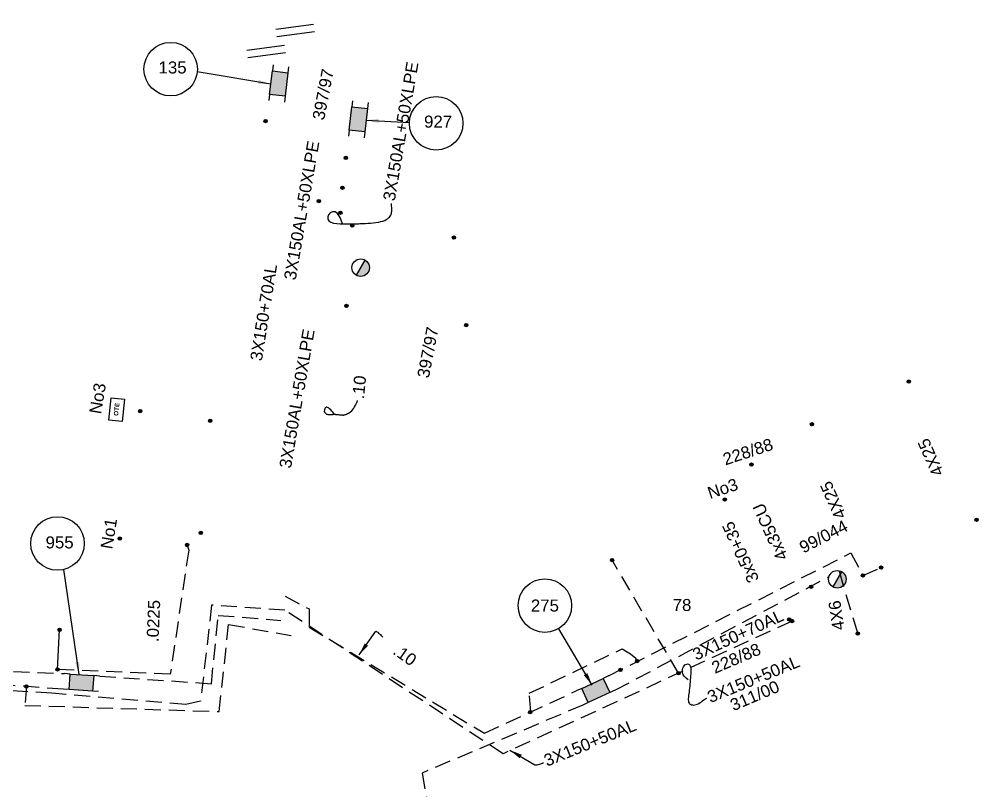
# Model space of a CAD drawing. Header units: millimetres. Extents: x 2893 to 4023, y 216 to 730.
# Drawn here: x 3078.8 to 3155.2, y 457.4 to 518.6 of the extents above; entities that cross this region are included whole.
import ezdxf

# ---------------------------------------------------------------- set-up
doc = ezdxf.new("R2010")
doc.units = ezdxf.units.MM
doc.linetypes.add('DASHED', pattern=[19.05, 12.7, -6.35])
for name, color, linetype in [('Link Box 4 Διευθύνσεων', 7, 'Continuous'), ('Pillar OTE', 7, 'Continuous'), ('Άγνωστα', 7, 'Continuous'), ('Γυμνά εναέρια ΧΤ (3Φ)   3x50+35CU', 7, 'Continuous'), ('Γυμνά εναέρια ΧΤ (3Φ)   4x35CU', 7, 'Continuous'), ('Επιγραφές - Σχήματα', 7, 'Continuous'), ('Καλώδια ΧΤ   3x150 AL+50XLPE', 7, 'DASHED'), ('Καλώδια ΧΤ   3x150+50AL', 7, 'DASHED'), ('Καλώδια ΧΤ   3x150+70 AL', 7, 'DASHED'), ('Καλώδια ΧΤ   3x150AL+50CU', 7, 'DASHED'), ('Στύλος ΦΜ', 7, 'Continuous'), ('Στύλος ΦΜ @ 1', 7, 'Continuous'), ('Συνδέσεις', 7, 'Continuous'), ('Τομή', 7, 'Continuous'), ('Υπόβαθρο ΔΕΗ', 7, 'Continuous'), ('Υπόγεια Καλώδια Δικτύου ΧΤ   .10', 7, 'DASHED'), ('Υπόγεια Καλώδια Δικτύου ΧΤ   .15', 7, 'DASHED'), ('Υπόγεια καλώδια Παροχών ΧΤ   .0225', 7, 'DASHED'), ('Υπόγεια καλώδια Παροχών ΧΤ   4x25', 7, 'DASHED'), ('Υπόγεια καλώδια Παροχών ΧΤ   4x6', 7, 'DASHED')]:
    doc.layers.add(name, color=color, linetype=linetype)
doc.styles.add('arial', font='ARIAL.TTF')
doc.styles.get("Standard").update_dxf_attribs({"font": 'ARIAL.TTF'})
doc.linetypes.add('SYN_LINE', pattern='A,0.5,-0.0001,["/\\/\\/\\/",Standard,S=0.1,R=0,X=0,Y=-0.05],-0.25', length=0.7501)
doc.dimstyles.new('ISO-25', dxfattribs={"dimtxt": 2.5, "dimasz": 2.5, "dimexe": 1.25, "dimexo": 0.625, "dimtad": 1, "dimtxsty": 'Standard', "dimcen": 2.5, "dimadec": 0, "dimazin": 0, "dimtfac": 1, "dimtmove": 0, "dimatfit": 3, "dimfxl": 1, "dimarcsym": 0})

# ---------------------------------------------------------------- blocks, each defined once
blk = doc.blocks.new('LINK BOX 4 ΑΝΑΧΩΡΗΣΕΩΝ')
at = {"layer": 'Link Box 4 Διευθύνσεων', "ltscale": 40}
blk.add_hatch(color=256, dxfattribs=at).paths.add_polyline_path([(-3.54, 0), (-3.54, -4.67), (3.54, -4.67), (3.54, 0)])
for p, q in [((-3.54, 0), (-5.33, 0)), ((5.33, 0), (3.54, 0)), ((-3.54, -4.67), (-5.33, -4.67)), ((5.33, -4.67), (3.54, -4.67))]:
    blk.add_line(p, q, dxfattribs=at)
blk.add_lwpolyline([(-3.54, -4.67), (-3.54, 0), (3.54, 0), (3.54, -4.67)], close=True, dxfattribs=at)
blk = doc.blocks.new('_ΣΥΝΔΕΣΗ')
at = {"layer": 'Συνδέσεις', "linetype": 'SYN_LINE', "ltscale": 40}
blk.add_hatch(color=256, dxfattribs=at).paths.add_polyline_path([(-116.75, 2339.64, 1), (-117.75, 2339.64, 1)])
at = {"layer": 'Συνδέσεις'}
blk.add_circle((-117.25, 2339.64), 0.5, dxfattribs=at)
blk = doc.blocks.new('ΥΠΑΡΧΩΝ ΤΣΙΜΕΝΤΕΝΙΟΣ ΣΤΥΛΟΣ')
at = {"layer": 'Στύλος ΦΜ'}
blk.add_hatch(color=7, dxfattribs=at).paths.add_polyline_path([(-1.29, -2.28, 0.574793), (2.62, 0, 0.268822), (1.3, 2.27)])
blk.add_line((-1.29, -2.28), (1.3, 2.27), dxfattribs=at)
blk.add_circle((0, 0), 2.62, dxfattribs=at)
at = {"layer": 'Στύλος ΦΜ', "flags": 4}
for tag, p in [('ΑΡΙΘΜΟΣ', (-4.68, 8.05)), ('ΤΥΠΟΣ', (-4.91, 3.03))]:
    blk.add_attdef(tag, p, '', height=4, dxfattribs=at)
blk = doc.blocks.new('ΤΟΜΗ')
at = {"layer": 'Τομή', "ltscale": 40}
for p, q in [((-5.68, 0), (5.68, 0)), ((5.68, -2.33), (-5.68, -2.33))]:
    blk.add_line(p, q, dxfattribs=at)
blk = doc.blocks.new('PILLAR ΟΤΕ')
at = {"layer": 'Pillar OTE', "ltscale": 40}
blk.add_lwpolyline([(-3.31, 2.02), (3.39, 2.02), (3.39, -1.99), (-3.31, -1.99)], close=True, dxfattribs=at)
at = {"layer": 'Pillar OTE', "insert": (-1.81, 0.71), "char_height": 1.3575, "width": 109.961, "attachment_point": 1}
blk.add_mtext('{\\fArial|b1|i0|c161|p34;OTE}', dxfattribs=at)

msp = doc.modelspace()

# ---------------------------------------------------------------- linework, layer by layer
at = {"layer": 'Άγνωστα', "color": 2, "linetype": 'DASHED', "ltscale": 0.1, "const_width": 0.000000318}
for points in [[(3098.85, 514.904), (3098.85, 514.97), (3099.021, 516.469), (3098.481, 516.534), (3098.481, 516.534), (3092.828, 479.879), (3092.828, 478.739), (3093.15, 478.306), (3093.104, 477.854)], [(3093.908, 486.741), (3088.35, 487.51)], [(3086.727, 477.406), (3092.06, 476.902)]]:
    msp.add_lwpolyline(points, dxfattribs=at)
at = {"layer": 'Άγνωστα', "color": 2, "ltscale": 0.1, "const_width": 0.000000318}
msp.add_lwpolyline([(3098.272, 510.483), (3098.272, 510.483), (3098.564, 512.221)], dxfattribs=at)
at = {"layer": 'Άγνωστα', "color": 133, "linetype": 'DASHED', "ltscale": 0.1}
msp.add_lwpolyline([(3130.99, 466.745), (3125.727, 475.709)], dxfattribs=at)
at = {"layer": 'Γυμνά εναέρια ΧΤ (3Φ)   3x50+35CU', "color": 133, "linetype": 'DASHED', "ltscale": 0.1}
msp.add_lwpolyline([(3134.766, 480.414, 0.000000318, 0.000000318, 0), (3134.766, 480.414, 0.000000318, 0.000000318, 0), (3139.984, 470.874, 0, 0, 0), (3139.984, 470.874, 0, 0, 0)], format="xyseb", dxfattribs=at)
at = {"layer": 'Γυμνά εναέρια ΧΤ (3Φ)   4x35CU', "color": 173, "linetype": 'DASHED', "ltscale": 0.1, "const_width": 0.000000318}
msp.add_lwpolyline([(3136.761, 483.272), (3141.5, 473.602)], dxfattribs=at)
at = {"layer": 'Επιγραφές - Σχήματα'}
for points in [[(3104.366, 502.36), (3104.186, 502.862), (3103.983, 503.165), (3103.775, 503.303), (3103.576, 503.31), (3103.403, 503.221), (3103.272, 503.07), (3103.199, 502.891), (3103.202, 502.72), (3103.289, 502.583), (3103.449, 502.483), (3103.665, 502.414), (3103.918, 502.37), (3104.192, 502.346), (3104.467, 502.337), (3104.727, 502.337), (3104.954, 502.342), (3105.134, 502.346), (3105.274, 502.349), (3105.384, 502.352), (3105.475, 502.355), (3105.557, 502.357), (3105.642, 502.36), (3105.739, 502.364), (3105.859, 502.368), (3106.01, 502.374), (3106.188, 502.382), (3106.386, 502.393), (3106.595, 502.408), (3106.809, 502.428), (3107.021, 502.453), (3107.223, 502.484), (3107.409, 502.523), (3107.572, 502.57), (3107.712, 502.623), (3107.832, 502.683), (3107.933, 502.747), (3108.017, 502.815), (3108.086, 502.885), (3108.142, 502.957), (3108.186, 503.03), (3108.22, 503.103), (3108.245, 503.179), (3108.262, 503.264), (3108.271, 503.361), (3108.274, 503.476), (3108.271, 503.613), (3108.262, 503.777), (3108.25, 503.971)], [(3103.736, 487.263), (3103.709, 487.294), (3103.661, 487.352), (3103.595, 487.428), (3103.518, 487.515), (3103.434, 487.605), (3103.348, 487.69), (3103.266, 487.761), (3103.191, 487.811), (3103.129, 487.833), (3103.078, 487.831), (3103.037, 487.81), (3103.006, 487.774), (3102.982, 487.729), (3102.964, 487.678), (3102.951, 487.628), (3102.941, 487.583), (3102.934, 487.548), (3102.929, 487.52), (3102.926, 487.499), (3102.925, 487.483), (3102.927, 487.47), (3102.93, 487.458), (3102.936, 487.445), (3102.945, 487.43), (3102.956, 487.411), (3102.97, 487.39), (3102.988, 487.366), (3103.011, 487.342), (3103.038, 487.318), (3103.072, 487.295), (3103.112, 487.276), (3103.159, 487.26), (3103.214, 487.249), (3103.274, 487.243), (3103.338, 487.24), (3103.402, 487.24), (3103.466, 487.242), (3103.526, 487.246), (3103.58, 487.25), (3103.626, 487.254), (3103.663, 487.257), (3103.692, 487.259), (3103.716, 487.26), (3103.738, 487.261), (3103.76, 487.26), (3103.785, 487.258), (3103.816, 487.255), (3103.856, 487.251), (3103.906, 487.247), (3103.964, 487.241), (3104.028, 487.235), (3104.095, 487.228), (3104.162, 487.221), (3104.225, 487.215), (3104.284, 487.209), (3104.334, 487.204), (3104.373, 487.201), (3104.405, 487.198), (3104.431, 487.198), (3104.454, 487.2), (3104.478, 487.204), (3104.505, 487.211), (3104.539, 487.222), (3104.581, 487.236), (3104.635, 487.255), (3104.698, 487.279), (3104.77, 487.311), (3104.848, 487.351), (3104.93, 487.403), (3105.013, 487.466), (3105.098, 487.543), (3105.18, 487.635), (3105.258, 487.743), (3105.331, 487.861), (3105.397, 487.981), (3105.455, 488.096), (3105.503, 488.198), (3105.539, 488.28), (3105.561, 488.334), (3105.569, 488.354)], [(3081.799, 467.045), (3081.956, 470.184)], [(3107.029, 470.083), (3107.092, 470.039), (3107.161, 469.988), (3107.233, 469.931), (3107.306, 469.87), (3107.377, 469.806), (3107.444, 469.738), (3107.504, 469.669), (3107.554, 469.599)], [(3131.764, 466.224), (3131.586, 466.352), (3131.455, 466.488), (3131.366, 466.629), (3131.314, 466.769), (3131.293, 466.906), (3131.3, 467.036), (3131.328, 467.153), (3131.373, 467.255), (3131.429, 467.338), (3131.494, 467.401), (3131.565, 467.446), (3131.637, 467.472), (3131.709, 467.479), (3131.777, 467.47), (3131.837, 467.443), (3131.887, 467.399), (3131.924, 467.338), (3131.95, 467.263), (3131.965, 467.173), (3131.972, 467.069), (3131.971, 466.954), (3131.966, 466.826), (3131.957, 466.689), (3131.945, 466.542), (3131.933, 466.386), (3131.921, 466.225), (3131.908, 466.059), (3131.894, 465.892), (3131.879, 465.725), (3131.863, 465.561), (3131.846, 465.402), (3131.829, 465.249), (3131.81, 465.106), (3131.792, 464.972), (3131.777, 464.848), (3131.767, 464.734), (3131.765, 464.631), (3131.772, 464.539), (3131.791, 464.458), (3131.824, 464.388), (3131.872, 464.33), (3131.934, 464.284), (3132.008, 464.251), (3132.093, 464.232), (3132.185, 464.226), (3132.284, 464.235), (3132.386, 464.259), (3132.491, 464.298), (3132.596, 464.352), (3132.701, 464.418), (3132.803, 464.49), (3132.902, 464.563), (3132.996, 464.633), (3133.086, 464.694), (3133.168, 464.743), (3133.243, 464.774)], [(3119.612, 459.487), (3119.693, 459.488), (3119.78, 459.496), (3119.871, 459.511), (3119.964, 459.533), (3120.056, 459.561), (3120.144, 459.595), (3120.227, 459.634), (3120.301, 459.679)]]:
    msp.add_lwpolyline(points, dxfattribs=at)
for centre in [(3090.755, 514.604), (3111.792, 510.311), (3081.791, 477.027), (3120.404, 472.103)]:
    msp.add_circle(centre, 2.12, dxfattribs=at)
at = {"layer": 'Καλώδια ΧΤ   3x150 AL+50XLPE', "color": 5, "ltscale": 0.1, "const_width": 0.000000318}
msp.add_lwpolyline([(3113.786, 566.705), (3109.594, 535.588), (3108.916, 535.694), (3107.204, 522.147), (3106.356, 522.147), (3105.172, 512.101)], dxfattribs=at)
at = {"layer": 'Καλώδια ΧΤ   3x150 AL+50XLPE', "color": 30, "ltscale": 0.1, "const_width": 0.000000318}
for points in [[(3114.68, 561.82), (3112.696, 549.328), (3108.263, 519.703), (3106.905, 512.529), (3106.427, 512.274), (3106.404, 511.957)], [(3106.076, 509.153), (3105.137, 502.205), (3113.196, 501.253)]]:
    msp.add_lwpolyline(points, dxfattribs=at)
at = {"layer": 'Καλώδια ΧΤ   3x150 AL+50XLPE', "color": 173, "ltscale": 0.1, "const_width": 0.000000318}
for points in [[(3104.831, 509.272), (3104.36, 505.207)], [(3104.669, 507.557), (3103.019, 507.701), (3102.495, 504.149)], [(3104.209, 503.23), (3099.493, 470.933)], [(3147.039, 475.12), (3167.465, 485.281)]]:
    msp.add_lwpolyline(points, dxfattribs=at)
at = {"layer": 'Καλώδια ΧΤ   3x150+50AL', "color": 133, "ltscale": 0.1}
msp.add_lwpolyline([(3139.984, 470.874), (3117.088, 460.365), (3099.811, 471.742), (3099.811, 471.742), (3099.811, 471.742), (3094.001, 472.139), (3093.121, 464.545), (3091.96, 464.272), (3081.331, 465.166), (3041.962, 467.37), (3041.959, 462.966), (3025.901, 464.206), (3025.901, 464.206), (3027.45, 499.636), (3027.597, 500.334), (3027.625, 500.74), (3027.625, 502.394), (3028.164, 503.351), (3028.223, 503.351), (3028.902, 503.829), (3028.972, 505.437), (3037.325, 505.382)], dxfattribs=at)
at = {"layer": 'Καλώδια ΧΤ   3x150+70 AL', "color": 2, "ltscale": 0.1, "const_width": 0.000000318}
for points in [[(3092.103, 465.129), (3092.103, 465.129), (3099.769, 512.029)], [(3085.045, 465.288), (3092.103, 465.129), (3092.103, 465.129)]]:
    msp.add_lwpolyline(points, dxfattribs=at)
at = {"layer": 'Καλώδια ΧΤ   3x150+70 AL', "color": 173, "ltscale": 0.1}
for points in [[(3125.456, 466.534), (3144.641, 476.274), (3145.596, 474.493), (3147.039, 475.12)], [(3031.452, 475.709), (3031.241, 469.064), (3038.743, 468.869), (3057.197, 468.166), (3070.69, 467.189), (3082.314, 466.719)], [(3125.958, 465.403), (3142.912, 474.399)], [(3099.821, 472.854), (3101.716, 471.837), (3101.734, 470.397), (3115.607, 461.993), (3122.892, 465.35)], [(3085.131, 466.522), (3093.978, 465.919), (3094.525, 471.333), (3099.493, 470.933), (3099.493, 470.933)], [(3119.303, 463.694), (3119.168, 465.16), (3126.529, 468.683), (3127.185, 468.286), (3127.599, 467.928), (3127.589, 467.651)]]:
    msp.add_lwpolyline(points, dxfattribs=at)
at = {"layer": 'Καλώδια ΧΤ   3x150+70 AL', "color": 2, "ltscale": 0.1}
msp.add_lwpolyline([(3079.33, 465.694), (3079.196, 464.201), (3094.6, 463.71), (3095.349, 470.599), (3100.301, 469.749), (3100.301, 469.749)], dxfattribs=at)
at = {"layer": 'Καλώδια ΧΤ   3x150AL+50CU', "color": 2, "linetype": 'DASHED', "ltscale": 0.1}
msp.add_lwpolyline([(3082.228, 465.485), (3057.804, 467.249), (3045.987, 467.791), (3031.932, 468.346), (3031.932, 468.346), (3031.932, 468.346), (3033.489, 501.524), (3037.325, 501.363)], dxfattribs=at)
at = {"layer": 'Υπόβαθρο ΔΕΗ', "ltscale": 0.1, "const_width": 0.000000318}
for points in [[(3031.726, 570.767), (3026.868, 471.03), (3090.055, 467.662), (3105.977, 566.39), (3031.654, 570.659)], [(3116.584, 565.611), (3116.861, 565.473), (3182.461, 562.458), (3172.046, 489.774), (3115.725, 462.74), (3102.077, 471.224), (3102.077, 471.224), (3116.722, 565.542)]]:
    msp.add_lwpolyline(points, dxfattribs=at)
at = {"layer": 'Υπόγεια Καλώδια Δικτύου ΧΤ   .10', "color": 2, "ltscale": 0.1, "const_width": 0.000000318}
for points in [[(3104.698, 495.973), (3105.195, 500.49), (3104.811, 500.95), (3104.226, 500.462), (3103.712, 495.509), (3104.453, 495.023), (3100.301, 469.749)], [(3114.168, 494.323), (3113.335, 494.323), (3104.683, 495.841), (3104.683, 495.841)]]:
    msp.add_lwpolyline(points, dxfattribs=at)
at = {"layer": 'Υπόγεια Καλώδια Δικτύου ΧΤ   .10', "color": 173, "ltscale": 0.1}
msp.add_lwpolyline([(3123.41, 464.227), (3110.676, 458.838), (3116.478, 427.041), (3116.094, 426.384), (3114.995, 426.369), (3112.22, 426.573)], dxfattribs=at)
at = {"layer": 'Υπόγεια Καλώδια Δικτύου ΧΤ   .15', "color": 133, "ltscale": 0.1, "const_width": 0.000000318}
msp.add_lwpolyline([(3101.147, 570.682), (3100.541, 570.65), (3099.74, 570.594), (3099.818, 568.787), (3107.53, 567.462), (3100.099, 514.793)], dxfattribs=at)
at = {"layer": 'Υπόγεια καλώδια Παροχών ΧΤ   .0225', "color": 2, "ltscale": 0.1}
msp.add_lwpolyline([(3093.091, 477.73, 0.000000318, 0.000000318, 0), (3093.091, 477.73, 0, 0, 0), (3091.177, 465.165, 0, 0, 0)], format="xyseb", dxfattribs=at)
msp.add_lwpolyline([(3092.061, 476.905), (3092.182, 476.498), (3090.728, 466.672), (3081.799, 467.045)], dxfattribs=at)
at = {"layer": 'Υπόγεια καλώδια Παροχών ΧΤ   4x25', "color": 173, "ltscale": 0.1, "const_width": 0.000000318}
for points in [[(3149.234, 489.85), (3154.632, 478.897)], [(3141.558, 486.466), (3147.039, 475.12)]]:
    msp.add_lwpolyline(points, dxfattribs=at)
at = {"layer": 'Υπόγεια καλώδια Παροχών ΧΤ   4x6', "color": 173, "ltscale": 0.1}
msp.add_lwpolyline([(3143.706, 474.821), (3145.193, 469.887)], dxfattribs=at)

# ---------------------------------------------------------------- block references
at = {"color": 62, "xscale": 0.2649871955223772, "yscale": 0.2649871955223772, "zscale": 0.2649871955223772}
for p in [(3129.341, -109.487), (3135.702, -112.41), (3135.43, -114.763), (3133.564, -115.825), (3135.278, -116.743), (3136.206, -117.765), (3144.266, -118.717), (3135.753, -124.129), (3145.238, -125.647), (3167.83, -136.701), (3124.206, -142.116), (3176.665, -145.48)]:
    msp.add_blockref('_ΣΥΝΔΕΣΗ', p, dxfattribs=at)
at = {"layer": 'Link Box 4 Διευθύνσεων'}
for p, xscale, yscale, zscale, rotation in [((3098.703, 513.531), 0.2649871955223165, 0.2649871955223165, 0.2649871955223165, 83.44021976606409), ((3105.008, 510.697), 0.2649871955223165, 0.2649871955223165, 0.2649871955223165, 83.44021976606409), ((3083.723, 466.62), 0.2649871955224274, 0.2649871955224274, 0.2649871955224274, 356.0070297294178), ((3124.174, 465.942), 0.2649871955224291, 0.2649871955224291, 0.2649871955224291, 24.7725591629081)]:
    msp.add_blockref('LINK BOX 4 ΑΝΑΧΩΡΗΣΕΩΝ', p, dxfattribs=dict(at, xscale=xscale, yscale=yscale, zscale=zscale, rotation=rotation))
at = {"layer": 'Pillar OTE', "xscale": 0.2649871955223465, "yscale": 0.2649871955223465, "zscale": 0.2649871955223465, "rotation": 84.09747878167838}
msp.add_blockref('PILLAR ΟΤΕ', (3086.472, 487.618), dxfattribs=at)
at = {"layer": 'Άγνωστα', "color": 62, "xscale": 0.2649871955223772, "yscale": 0.2649871955223772, "zscale": 0.2649871955223772}
for p in [(3119.42, -132.46), (3124.956, -133.227), (3165.724, -139.476), (3117.796, -142.564), (3123.129, -143.069), (3156.796, -144.264), (3172.568, -146.371), (3170.84, -148.961)]:
    msp.add_blockref('_ΣΥΝΔΕΣΗ', p, dxfattribs=at)
at = {"layer": 'Στύλος ΦΜ @ 1', "ltscale": 40, "xscale": 0.2649871955223772, "yscale": 0.2649871955223772, "zscale": 0.2649871955223772}
for p in [(3105.808, 498.879), (3105.808, 498.879), (3143.573, 474.191)]:
    msp.add_blockref('ΥΠΑΡΧΩΝ ΤΣΙΜΕΝΤΕΝΙΟΣ ΣΤΥΛΟΣ', p, dxfattribs=at)
at = {"layer": 'Συνδέσεις', "xscale": 0.2649871955223772, "yscale": 0.2649871955223772, "zscale": 0.2649871955223772}
for p in [(3171.053, -149.1), (3113.025, -149.79), (3176.262, -150.086), (3158.779, -152.262), (3112.868, -152.928), (3157.453, -152.97), (3162.059, -153.228), (3110.399, -154.279), (3150.318, -156.302)]:
    msp.add_blockref('_ΣΥΝΔΕΣΗ', p, dxfattribs=at)
at = {"layer": 'Τομή', "xscale": 0.2649871955224277, "yscale": 0.2649871955224277, "zscale": 0.2649871955224277, "rotation": 7.425915978399247}
for p in [(3100.576, 517.964), (3098.27, 516.304)]:
    msp.add_blockref('ΤΟΜΗ', p, dxfattribs=at)
at = {"layer": 'Υπόγεια καλώδια Παροχών ΧΤ   4x25', "color": 62, "xscale": 0.2649871955223772, "yscale": 0.2649871955223772, "zscale": 0.2649871955223772}
for p in [(3180.303, -130.124), (3172.627, -133.508), (3185.676, -141.067), (3178.108, -144.853)]:
    msp.add_blockref('_ΣΥΝΔΕΣΗ', p, dxfattribs=at)

# ---------------------------------------------------------------- texts
at = {"layer": 'Γυμνά εναέρια ΧΤ (3Φ)   3x50+35CU', "insert": (3136.532, 473.789), "char_height": 0.954, "width": 89.23272, "attachment_point": 1, "rotation": 114.43857, "style": 'arial'}
msp.add_mtext('3x50+35', dxfattribs=at)
at = {"layer": 'Γυμνά εναέρια ΧΤ (3Φ)   4x35CU', "insert": (3138.822, 475.548), "char_height": 0.954, "width": 89.23272, "attachment_point": 1, "rotation": 114.43857, "style": 'arial'}
msp.add_mtext('4x35CU', dxfattribs=at)
at = {"layer": 'Επιγραφές - Σχήματα', "char_height": 0.954, "width": 2.48275, "attachment_point": 1}
for s, insert in [('135', (3089.794, 515.213)), ('927', (3110.831, 510.92)), ('955', (3080.844, 477.589))]:
    msp.add_mtext(s, dxfattribs=dict(at, insert=insert))
at = {"layer": 'Επιγραφές - Σχήματα', "char_height": 0.954, "style": 'arial'}
for s, insert, width, attachment_point, rotation in [('397/97', (3101.97, 510.688), 4.12268, 1, 78.9866), ('397/97', (3110.272, 490.255), 4.12268, 1, 78.9866), ('  No3', (3084.174, 486.661), 12.26034, 1, 80.58193), ('228/88', (3134.401, 484.109), 4.12268, 1, 18.33657), ('No3', (3133.178, 481.449), 4.12268, 1, 18.33657), ('No1', (3085.178, 476.689), 12.26034, 1, 80.58193), ('99/044', (3140.443, 477.07), 4.12268, 1, 27.26064), ('228/88', (3135.556, 467.926), 2.61091, 5, 23.18116), ('311/00', (3137.029, 464.965), 2.61091, 5, 23.18116)]:
    msp.add_mtext(s, dxfattribs=dict(at, insert=insert, width=width, attachment_point=attachment_point, rotation=rotation))
at = {"layer": 'Επιγραφές - Σχήματα', "char_height": 0.954, "width": 2.61091, "attachment_point": 5, "style": 'arial'}
for s, insert in [('275', (3120.404, 472.103)), ('78', (3131.268, 472.148))]:
    msp.add_mtext(s, dxfattribs=dict(at, insert=insert))
at = {"layer": 'Καλώδια ΧΤ   3x150 AL+50XLPE', "char_height": 0.95395, "width": 14.75896, "attachment_point": 5, "rotation": 80.25154, "style": 'arial'}
for insert in [(3108.989, 509.677), (3101.137, 503.413), (3100.764, 488.5)]:
    msp.add_mtext('3X150AL+50XLPE', dxfattribs=dict(at, insert=insert))
at = {"layer": 'Καλώδια ΧΤ   3x150+50AL', "char_height": 0.954, "width": 89.23272, "attachment_point": 1, "rotation": 22.2137, "style": 'arial'}
for insert in [(3133.161, 465.258), (3120.209, 460.219)]:
    msp.add_mtext('3X150+50AL', dxfattribs=dict(at, insert=insert))
at = {"layer": 'Καλώδια ΧΤ   3x150+70 AL', "char_height": 0.954, "width": 89.23272, "attachment_point": 1, "style": 'arial'}
for insert, rotation in [((3097.039, 491.584), 80.97421), ((3131.987, 468.608), 24.65417)]:
    msp.add_mtext('3X150+70AL', dxfattribs=dict(at, insert=insert, rotation=rotation))
at = {"layer": 'Υπόγεια Καλώδια Δικτύου ΧΤ   .10', "char_height": 0.954, "width": 89.23272, "attachment_point": 1, "style": 'arial'}
for insert, rotation in [((3105.114, 488.534), 84.13976), ((3108.834, 469.106), 324.94563)]:
    msp.add_mtext('.10', dxfattribs=dict(at, insert=insert, rotation=rotation))
at = {"layer": 'Υπόγεια καλώδια Παροχών ΧΤ   .0225', "insert": (3088.842, 469.242), "char_height": 0.954, "width": 89.23272, "attachment_point": 1, "rotation": 87.69581, "style": 'arial'}
msp.add_mtext('.0225', dxfattribs=at)
at = {"layer": 'Υπόγεια καλώδια Παροχών ΧΤ   4x25', "char_height": 0.954, "width": 89.23272, "attachment_point": 1, "rotation": 113.97798, "style": 'arial'}
for insert in [(3151.165, 482.219), (3143.432, 478.829)]:
    msp.add_mtext('4X25', dxfattribs=dict(at, insert=insert))
at = {"layer": 'Υπόγεια καλώδια Παροχών ΧΤ   4x6', "insert": (3143.211, 470.082), "char_height": 0.954, "width": 89.23272, "attachment_point": 1, "rotation": 98.72716, "style": 'arial'}
msp.add_mtext('4X6', dxfattribs=at)

# ---------------------------------------------------------------- leaders
at = {"layer": 'Επιγραφές - Σχήματα'}
for points, override in [([(3098.691, 513.418), (3092.864, 514.388)], {"dimasz": 1, "dimgap": 0.625, "dimtad": 0}), ([(3106.237, 510.556), (3109.673, 510.364)], {"dimasz": 1, "dimgap": 0.625, "dimtad": 0}), ([(3083.496, 466.635), (3082.296, 474.968)], {"dimasz": 1, "dimgap": 0.625, "dimtad": 0}), ([(3105.682, 468.2), (3107.022, 470.072)], {"dimasz": 1, "dimgap": 0.625, "dimtad": 0}), ([(3124.141, 465.809), (3121.508, 470.256)], {"dimasz": 1, "dimtad": 0}), ([(3117.629, 460.658), (3119.612, 459.487)], {"dimasz": 1, "dimgap": 0.625, "dimtad": 0})]:
    msp.add_leader(points, dimstyle='ISO-25', override=override, dxfattribs=at)

doc.saveas('drawing.dxf')
